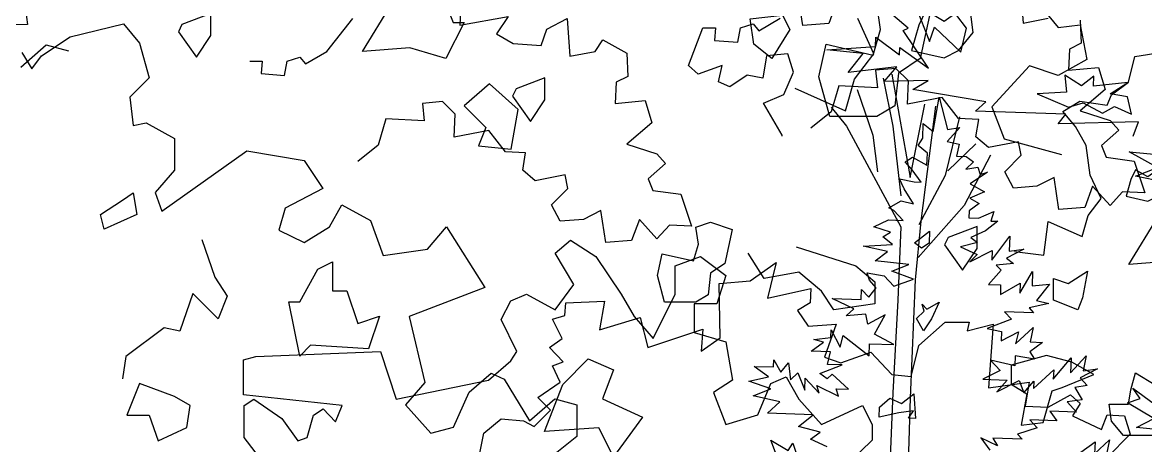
# Model space of a CAD drawing. Header units: inches. Extents: x -11 to 128, y 7 to 56.
# Drawn here: x 62.269 to 62.82, y 22.396 to 22.604 of the extents above; entities that cross this region are included whole.
import ezdxf

# ---------------------------------------------------------------- set-up
doc = ezdxf.new("R2010")
doc.units = ezdxf.units.IN
doc.header["$MEASUREMENT"] = 0
doc.layers.add('CAY', color=94, linetype='Continuous')
doc.layers.add('CAY-3', color=61, linetype='Continuous')
picture_1 = doc.add_image_def('image1.jpg', size_in_pixel=(1680, 1093))

# ---------------------------------------------------------------- blocks, each defined once
blk = doc.blocks.new('A$C76451831')
at = {"layer": 'CAY'}
for p, q in [((977.5, 1649), (959.8, 1687.4)), ((956.3, 1621.3), (977.5, 1649)), ((946.3, 1586.5), (956.3, 1621.3)), ((890.9, 1611.3), (946.3, 1586.5)), ((4283.5, 1308.6), (4300.6, 1287.9)), ((4300.6, 1287.9), (4324.7, 1290.9)), ((4324.7, 1290.9), (4331.8, 1253.1)), ((4331.8, 1253.1), (4300.6, 1235.4)), ((4377.3, 1228.2), (4384.3, 1256.1)), ((4384.3, 1256.1), (4414.2, 1260.8)), ((4269.3, 1246.1), (4228, 1201.2)), ((4300.6, 1235.4), (4269.3, 1246.1)), ((4358.8, 1214.4), (4377.3, 1228.2)), ((4305.7, 1196), (4324.2, 1207.4)), ((4324.2, 1207.4), (4354.1, 1203)), ((4354.1, 1203), (4358.8, 1214.4)), ((4228, 1201.2), (4241.6, 1166.4)), ((4319.5, 1179.8), (4305.7, 1196)), ((4331.3, 1159), (4319.5, 1179.8)), ((4241.6, 1166.4), (4304.1, 1149.3)), ((4335.6, 1126.7), (4331.3, 1159)), ((4347.4, 1101.2), (4335.6, 1126.7)), ((4333.2, 1082.7), (4347.4, 1101.2)), ((4326.6, 1059.5), (4333.2, 1082.7)), ((4284.9, 1039.1), (4289.6, 1076)), ((4289.6, 1076), (4326.6, 1059.5)), ((4252.7, 1043.4), (4284.9, 1039.1)), ((5150.9, 117.8), (5122.3, 142.4)), ((5159.4, 141.1), (5174.4, 103.4)), ((5214.8, 117.9), (5204.4, 131.8)), ((5145.4, 115.3), (5150.9, 117.8)), ((5173.4, 74.4), (5145.4, 115.3)), ((5174.4, 103.4), (5180, 119.1)), ((5180, 119.1), (5208.5, 91.8)), ((5208.5, 91.8), (5214.8, 117.9)), ((5115.3, 97.8), (5115.7, 108.2)), ((5115.7, 108.2), (5141.7, 88.7)), ((5062.2, 94.2), (5115.3, 97.8)), ((5101.9, 90.1), (5062.2, 94.2)), ((5085.3, 69.4), (5101.9, 90.1)), ((5141.7, 88.7), (5142, 96.8)), ((5142, 96.8), (5173.4, 74.4)), ((5138.6, 75.7), (5085.3, 69.4)), ((5124.9, 59.8), (5138.6, 75.7)), ((5172.9, 60.9), (5124.9, 59.8)), ((5156.3, 51), (5172.9, 60.9)), ((5236, 37.4), (5156.3, 51)), ((5224.8, 27.3), (5236, 37.4)), ((5323.5, 23.9), (5224.8, 27.3)), ((5314.9, 13.3), (5323.5, 23.9)), ((5402.9, 15.7), (5314.9, 13.3)), ((5396.9, 0), (5402.9, 15.7))]:
    blk.add_line(p, q, dxfattribs=at)
for points in [[(1085.8, 1672.3), (1081.8, 1704), (1054.1, 1684.2), (1034.3, 1696), (1026.4, 1680.2), (1018.5, 1652.5), (1054.1, 1644.6), (1069.9, 1652.5)], [(1287.7, 1470.3), (1307.5, 1502), (1343.1, 1498), (1347, 1470.3), (1355, 1450.5), (1366.8, 1450.5), (1347, 1410.9), (1307.5, 1422.8), (1256, 1418.8)], [(1058.5, 1448.2), (1054.5, 1440.3), (1074.3, 1412.6), (1090.2, 1436.3), (1090.2, 1460.1)], [(3571.8, 1313.3), (3591.6, 1345), (3627.2, 1341), (3631.2, 1313.3), (3639.1, 1293.5), (3651, 1293.5), (3631.2, 1253.9), (3591.6, 1265.8), (3540.1, 1261.8)], [(4038.9, 1234.1), (4046.9, 1269.7), (4098.3, 1257.8), (4106.2, 1285.6), (4102.3, 1313.3), (4126, 1321.2), (4161.7, 1309.3), (4149.8, 1253.9), (4126, 1238), (4122.1, 1202.4), (4102.3, 1190.5), (4050.8, 1190.5)], [(3342.6, 1291.2), (3338.7, 1283.3), (3358.5, 1255.6), (3374.3, 1279.3), (3374.3, 1303.1)], [(3967.7, 1269.7), (3963.7, 1297.4), (3999.3, 1301.4), (4007.3, 1285.6), (3987.5, 1253.9)], [(3702.4, 1154.9), (3710.3, 1198.4), (3678.7, 1226.2), (3651, 1202.4), (3674.7, 1178.6), (3666.8, 1158.8)], [(4419.5, 1116.7), (4416.9, 1137.8), (4398.4, 1124.6), (4385.2, 1132.5), (4380, 1122), (4374.7, 1103.5), (4398.4, 1098.2), (4409, 1103.5)], [(3862.3, 1017), (3867.6, 1040.8), (3901.9, 1032.9), (3907.2, 1051.4), (3904.5, 1069.8), (3920.4, 1075.1), (3944.1, 1067.2), (3936.2, 1030.2), (3920.4, 1019.7), (3917.7, 995.9), (3904.5, 988), (3870.2, 988)], [(4143.6, 1052.7), (4159.9, 1065.3), (4159.5, 1052.2), (4151.1, 1047)], [(4295.5, 989.9), (4295.5, 1013.7), (4311.3, 1008.4), (4332.5, 1021.6), (4327.2, 992.6), (4321.9, 979.4)], [(4145.7, 970.1), (4154.1, 978), (4151.7, 985.8), (4156.9, 980.2), (4170.4, 987.9), (4162, 969.6), (4153.4, 956.7)], [(4403.7, 887), (4419.5, 887), (4430.1, 868.5), (4424.8, 855.3), (4403.7, 842.1), (4372, 842.1), (4358.8, 857.9), (4356.2, 876.4), (4377.3, 876.4), (4380, 892.2), (4385.2, 910.7), (4406.4, 897.5)], [(4144.6, 860.9), (4136.9, 861.2), (4142.2, 869.2), (4126.3, 867), (4104.8, 862.3), (4105.2, 873.2), (4116.4, 883.2), (4129.3, 877.3), (4142.8, 887.7)], [(1037.6, 376.9), (1009.9, 384), (971.5, 373.4), (971.5, 352.7), (988.6, 342.1), (982.2, 307.9), (1006.3, 310.8), (1016.4, 345.6), (1027, 349.2), (1061.8, 363.3)], [(5395.1, 24.1), (5390.7, 42.8), (5371.8, 46.2), (5391.3, 58.7), (5353.5, 54.6), (5353.9, 65.4), (5340.4, 55), (5322.2, 66.5), (5324.3, 47.9), (5292.1, 46.3), (5326.4, 31.5), (5342.5, 36.4), (5363.4, 25.2), (5376.8, 32.4)]]:
    blk.add_lwpolyline(points, close=True, dxfattribs=at)
for points in [[(544.7, 1203.8), (551.1, 1234.4), (570.1, 1250.2), (594.3, 1248.1), (605.9, 1241.8), (623.8, 1259.7), (610.1, 1273.4), (634.4, 1290.3), (625.9, 1308.2), (637.6, 1312.5), (622.8, 1328.3), (636.5, 1337.8), (625.9, 1358.9), (639.7, 1363.1), (640.7, 1376.8), (682.9, 1378.9), (677.6, 1347.3), (721.9, 1361), (730.4, 1328.3), (790.5, 1348.3), (788.4, 1324.1), (809.5, 1338.8), (808.4, 1397.9), (842.2, 1401.1), (870.6, 1421.1), (861.1, 1382.1), (908.6, 1392.6), (907.6, 1376.8), (893.8, 1368.4), (905.4, 1351.5), (936, 1353.6), (923.4, 1317.7), (941.3, 1311.4), (974, 1323), (997.2, 1298.7), (1018.3, 1296.6), (1026.7, 1330.4), (1055.2, 1355.7), (1081.6, 1355.7), (1079.5, 1346.2), (1107.9, 1353.6), (1102.7, 1284), (1147, 1290.3), (1142.7, 1263.9), (1168.1, 1262.9), (1192.3, 1276.6), (1202.9, 1267.1), (1194.4, 1253.4), (1226.1, 1238.6), (1232.4, 1254.5), (1251.4, 1253.4), (1257.7, 1233.4), (1232.4, 1208)], [(1148.2, 301.4), (1108.5, 305.5), (1127.4, 315.3), (1098.5, 332.2), (1112.3, 337.1), (1104.5, 348.3), (1127.9, 331.1)], [(1139.1, 573.3), (1107.2, 579.8), (1131.5, 589.4), (1100.4, 606.4), (1142.9, 602.6)], [(3991.5, 823.6), (3986.5, 837), (4005.2, 825.9), (4010.4, 833.9), (4017.9, 812.3)], [(4047.9, 829.8), (4029.6, 838.2), (4040.3, 846), (4016.5, 852.2), (4032.8, 864.8), (3982.6, 866.6), (3996.2, 879.2), (3966.9, 885.7), (3986.2, 893.2), (3962.5, 901.7), (3984, 906.4), (3968.1, 917.8), (3989.3, 917.1), (3989.6, 924.8), (3997.3, 911.4), (4005.8, 921.5), (4007.9, 902.9), (4015.9, 910.7), (4023.4, 891.9), (4023.8, 905), (4039.1, 888.6), (4036.7, 896.9), (4060.3, 885.2), (4057.8, 893.4), (4071.4, 892.9), (4053.4, 909.4), (4047.8, 904.2), (4039.8, 909.9), (4064.2, 919.5), (4048.4, 920), (4051.5, 933.5), (4030.3, 934.3), (4043.8, 944.2), (4033.4, 947.3), (4052.1, 949.4), (4052.4, 957.5), (4062.1, 938.6), (4065.3, 951.6), (4094, 929.3), (4094.4, 942.4), (4120.7, 941.5), (4099.8, 953.1), (4111.4, 974), (4092.5, 963.8), (4090.1, 974.8), (4068.8, 972.8), (4077.2, 980.7), (4053.6, 991.9), (4085.3, 990.8), (4085.6, 1001.7), (4093.5, 993.3), (4101.6, 1003.4), (4094.2, 1011.8), (4091.7, 1020.1), (4110.2, 1016.7), (4120.7, 1005.5), (4142.2, 1012.9), (4118.5, 1021.8), (4137.3, 1028.9), (4100.3, 1032.9), (4113.8, 1043.3), (4087.3, 1049.2), (4119.5, 1050.8), (4109, 1059.4), (4117.3, 1064.5), (4098.9, 1070.1), (4115, 1077.7), (4130.9, 1077.2), (4120.8, 1088), (4115.5, 1090.9), (4128.9, 1098.6), (4142.4, 1095.4), (4132.1, 1111.6), (4127, 1122.6), (4143.2, 1119.4), (4150.9, 1119.1), (4141, 1132.6), (4133.1, 1141), (4141.4, 1146.2), (4157, 1137.5), (4157.5, 1150.6), (4147.3, 1159.1), (4152.6, 1167.1), (4153.1, 1182.9), (4163.7, 1174.4), (4170.5, 1211.8), (4179.7, 1176.6), (4192.9, 1178.8), (4179.2, 1163.4), (4192.2, 1160.3), (4189.5, 1147.2), (4199.9, 1146.8), (4207.9, 1141.1), (4199.4, 1133.3), (4212.7, 1135.5), (4215.1, 1127.3), (4223.3, 1129.7), (4204.3, 1117.2), (4219.9, 1108.5), (4203.8, 1101.4), (4214, 1095.6), (4203.3, 1087.8), (4203, 1080.1), (4213.4, 1079.7), (4230, 1086.9), (4226.9, 1076.5), (4234.6, 1076.3), (4221.1, 1065.9), (4205, 1058.7), (4212.5, 1053), (4193.8, 1048.2), (4212, 1039.9), (4204.1, 1032), (4228.5, 1044.3), (4228.1, 1033.9), (4247.6, 1060), (4247.1, 1043.7), (4263, 1045.8), (4244.1, 1036.1), (4251.6, 1030.3), (4232.9, 1028.3), (4238.2, 1022.7), (4224.5, 1007.3), (4237.6, 1006.8), (4237.3, 996.4), (4259, 1008.8), (4258.6, 997.9), (4272.6, 1021.5), (4272, 1005.6), (4291.1, 1007.7), (4276.9, 989.6), (4290.4, 986.4), (4268.9, 981.7), (4273.7, 976.1), (4242, 977.2), (4249.5, 969.2), (4222.8, 959.3), (4238.6, 956), (4238.2, 945.6), (4257.1, 955.4), (4254, 942.3), (4273.2, 960.2), (4269.9, 944.5), (4283.5, 944), (4269.5, 933.6), (4274.7, 925.7), (4253.5, 929.2), (4253.1, 918.3), (4226.6, 924.7), (4237.1, 913.4), (4218.2, 903.7), (4244.9, 902.7), (4233.5, 890), (4258, 902.3), (4263, 889), (4273.8, 901.7), (4273.5, 893.6), (4295.6, 914.1), (4295.2, 903.7), (4314.6, 927.1), (4314, 910.8), (4331, 929.2), (4327.7, 913), (4343.6, 915.2), (4324.7, 905.4), (4332.1, 897), (4318.9, 894.7), (4326.6, 881.3), (4310.2, 879.2), (4320.7, 867.9), (4291.3, 868.9), (4299.1, 858.2), (4269.6, 859.3), (4277.5, 850.8), (4256, 843.9), (4261.2, 838.3), (4229.1, 839.4), (4234.2, 831), (4215.9, 839.8), (4225.9, 826.3)], [(4316.2, 817.7), (4340.9, 835.5), (4340.4, 822.3), (4356.8, 837.6), (4353.5, 821.9)], [(4186, 137.8), (4188.1, 121.8), (4140.1, 120.8)], [(634.4, 741.9), (648.1, 741.9), (647, 728.2), (672.4, 726.1), (675.5, 741.9), (689.2, 746.1), (695.6, 738.7), (718.8, 752.4)], [(981.4, 788.3), (984.5, 747.1), (1012, 752.4)], [(1046.8, 750.3), (1047.8, 725), (1035.2, 718.7), (1034.1, 695.5), (1066.8, 698.6), (1074.2, 674.4), (1046.8, 651.2), (1079.5, 640.6), (1089, 630.1), (1070, 613.2), (1075.2, 600.5), (1105.8, 596.3), (1117.4, 561.5), (1093.2, 562.6), (1079.5, 547.8), (1060.5, 568.9), (1052, 545.7), (1023.6, 543.6), (1018.3, 578.4), (999.3, 568.9), (974, 566.8), (964.5, 584.7), (982.4, 602.7), (979.3, 617.4), (946.6, 611.1), (932.9, 622.7), (936, 641.7), (913.9, 642.7), (895.9, 665.9), (858, 658.6), (859, 683.9), (845.3, 697.6), (823.2, 695.5), (825.3, 676.5), (783.1, 678.6), (774.7, 650.1), (752.5, 632.2)], [(720.9, 623.7), (720.9, 624.8), (700.8, 659.6), (723, 669.1), (733.5, 693.4), (727.2, 713.4), (704, 711.3), (699.8, 687), (682.9, 690.2), (663.9, 677.5), (651.3, 682.8), (655.5, 700.7), (629.1, 691.2), (618.6, 700.7), (634.4, 741.9)], [(841.1, 691.2), (861.1, 578.4), (877, 658.6)], [(831.6, 687), (842.2, 634.3), (850.6, 558.4)], [(803.1, 674.4), (820, 624.8), (825.3, 584.7)], [(774.7, 655.4), (791.5, 634.3), (850.6, 524.6), (847.4, 444.5), (842.2, 343.2), (836.9, 219.8), (831.6, 177.6), (821.1, 141.8)], [(888.6, 656.4), (872.7, 530.9), (866.4, 466.6), (861.1, 337.9), (856.9, 208.2), (854.8, 166), (859, 143.9)], [(914.9, 644.8), (899.1, 580.5), (870.6, 526.7)], [(932.9, 615.3), (902.3, 585.8)], [(948.7, 602.7), (920.2, 547.8), (869.6, 490.9)]]:
    blk.add_lwpolyline(points, dxfattribs=at)
at = {"layer": 'CAY-3'}
for p, q in [((3220.2, 1277.6), (3278.5, 1291.8)), ((3278.5, 1291.8), (3296.2, 1270.6)), ((3188.9, 1257), (3220.2, 1277.6)), ((3166.6, 1244.7), (3194.3, 1268.9)), ((3194.3, 1268.9), (3218.5, 1262.4)), ((3296.2, 1270.6), (3306.9, 1232.8)), ((3167.7, 1260.5), (3178.3, 1242.8)), ((3178.3, 1242.8), (3188.9, 1257)), ((3306.9, 1232.8), (3285.6, 1211.6)), ((3285.6, 1211.6), (3289.2, 1180.9)), ((3289.2, 1180.9), (3303.3, 1183.9)), ((3303.3, 1183.9), (3334.6, 1166.8)), ((3334.6, 1166.8), (3334.6, 1131.9)), ((3320.4, 1087.1), (3413.6, 1153.2)), ((3413.6, 1153.2), (3476.1, 1142.6)), ((3476.1, 1142.6), (3496.7, 1111.9)), ((3334.6, 1131.9), (3313.3, 1107.8)), ((3313.3, 1107.8), (3320.4, 1087.1)), ((3496.7, 1111.9), (3455.4, 1090.7)), ((3503.8, 1070), (3517.3, 1094.2)), ((3517.3, 1094.2), (3548.6, 1077.1)), ((3455.4, 1090.7), (3448.4, 1066.5)), ((3476.1, 1052.9), (3503.8, 1070)), ((3548.6, 1077.1), (3562.7, 1038.8)), ((3611.1, 1045.8), (3631.7, 1070)), ((3631.7, 1070), (3673.6, 1003.9)), ((3448.4, 1066.5), (3476.1, 1052.9)), ((3562.7, 1038.8), (3611.1, 1045.8)), ((3673.6, 1003.9), (3591, 972.1)), ((3591, 972.1), (3608.1, 900.1)), ((3656.5, 889.5), (3680.7, 910.2)), ((3680.7, 910.2), (3694.8, 903.7)), ((3608.1, 900.1), (3586.9, 875.9)), ((3694.8, 903.7), (3722.5, 858.3)), ((3639.4, 851.2), (3656.5, 889.5)), ((3586.9, 875.9), (3614.6, 844.7)), ((3722.5, 858.3), (3750.2, 882.4)), ((3750.2, 882.4), (3774.4, 875.9)), ((3774.4, 875.9), (3774.4, 841.1)), ((3614.6, 844.7), (3639.4, 851.2)), ((3774.4, 841.1), (3739.6, 813.4)), ((86.7, 510.8), (100.8, 469.5)), ((472.7, 495.7), (489.8, 509.9)), ((489.8, 509.9), (517.5, 492.2)), ((493.3, 461.5), (472.7, 495.7)), ((517.5, 492.2), (545.2, 450.9)), ((604.1, 482.1), (631.9, 492.2)), ((631.9, 492.2), (659.6, 471.5)), ((701.4, 468), (683.7, 495.7)), ((736.2, 502.8), (801.7, 482.1)), ((604.1, 450.9), (604.1, 482.1)), ((801.7, 482.1), (822.3, 464.4)), ((100.8, 469.5), (114.4, 448.9)), ((659.6, 471.5), (649.5, 440.3)), ((739.2, 475.1), (701.4, 468)), ((763.9, 454.4), (739.2, 475.1)), ((472.7, 433.8), (493.3, 461.5)), ((777.5, 433.8), (763.9, 454.4)), ((822.3, 464.4), (822.3, 440.3)), ((76.8, 451.7), (62.5, 410.5)), ((86.7, 441.8), (76.8, 451.7)), ((114.4, 448.9), (104.4, 424.1)), ((413.7, 423.2), (424.3, 443.8)), ((424.3, 443.8), (441.4, 450.9)), ((441.4, 450.9), (472.7, 433.8)), ((545.2, 450.9), (559.3, 426.7)), ((580, 402.5), (604.1, 450.9)), ((104.4, 424.1), (86.7, 441.8)), ((624.8, 440.3), (624.8, 409)), ((649.5, 440.3), (624.8, 440.3)), ((822.3, 440.3), (777.5, 433.8)), ((430.8, 388.4), (413.7, 423.2)), ((559.3, 426.7), (580, 402.5)), ((45.4, 414.1), (3.5, 382.8)), ((62.5, 410.5), (45.4, 414.1)), ((624.8, 409), (659.6, 399)), ((659.6, 399), (666.6, 357.1)), ((3.5, 382.8), (0, 358.6)), ((132.1, 379.3), (145.6, 382.8)), ((145.6, 382.8), (281.8, 388.3)), ((281.8, 388.3), (298.9, 336.4)), ((424.3, 378.3), (430.8, 388.4)), ((132.1, 340.9), (132.1, 379.3)), ((400.1, 357.1), (424.3, 378.3)), ((298.9, 336.4), (400.1, 357.1)), ((666.6, 357.1), (646, 343.5)), ((708.5, 353.5), (725.6, 360.6)), ((725.6, 360.6), (739.2, 336.4)), ((694.4, 319.3), (708.5, 353.5)), ((240, 329.4), (132.1, 340.9)), ((132.7, 329.4), (143.3, 336.4)), ((143.3, 336.4), (173.9, 315.2)), ((646, 343.5), (659.6, 308.7)), ((739.2, 336.4), (763.9, 308.7)), ((132.7, 294.5), (132.7, 329.4)), ((208.7, 318.7), (219.3, 325.8)), ((219.3, 325.8), (232.9, 311.7)), ((232.9, 311.7), (240, 329.4)), ((659.6, 308.7), (694.4, 319.3)), ((763.9, 308.7), (808.7, 329.4)), ((808.7, 329.4), (819.4, 308.7)), ((173.9, 315.2), (191.6, 291)), ((201.6, 294.5), (208.7, 318.7)), ((819.4, 308.7), (819.4, 291.6)), ((156.8, 263.3), (132.7, 294.5)), ((191.6, 291), (201.6, 294.5)), ((819.4, 291.6), (794.6, 267.4))]:
    blk.add_line(p, q, dxfattribs=at)
for points in [[(3277.4, 1099.3), (3289.2, 1107.2), (3293.2, 1083.5), (3257.6, 1067.6), (3253.6, 1083.5)], [(3491.1, 1024.1), (3507, 1032), (3507, 1000.3), (3522.8, 1000.3), (3534.7, 964.7), (3558.4, 972.6), (3546.6, 936.9), (3483.2, 940.9), (3471.3, 929), (3459.5, 988.4), (3471.3, 988.4)], [(430.1, 675.3), (426.1, 667.3), (445.9, 639.6), (461.7, 663.4), (461.7, 687.1)], [(481.1, 352.5), (508.8, 380.2), (536.5, 368.3), (524.6, 336.6), (568.2, 316.8), (536.5, 273.3), (520.7, 305), (461.3, 301)], [(56.6, 339.4), (18.3, 353.5), (4.7, 318.7), (28.9, 318.7), (38.9, 291), (70.2, 305.2), (73.7, 329.4)]]:
    blk.add_lwpolyline(points, close=True, dxfattribs=at)
for points in [[(138.9, 705.6), (152.6, 705.6), (151.5, 691.9), (176.9, 689.8), (180, 705.6), (193.7, 709.9), (200.1, 702.5), (223.3, 716.2), (251.7, 752)], [(370.9, 792.1), (368.8, 744.7), (421.5, 754.2), (408.9, 735.2), (426.8, 724.6), (457.4, 722.5), (463.7, 740.4), (485.9, 752), (489, 710.9), (516.5, 716.2), (524.9, 728.8), (551.3, 714.1), (552.3, 688.8), (539.7, 682.4), (538.6, 659.2), (571.3, 662.4), (578.7, 638.1), (551.3, 614.9), (584, 604.4), (593.5, 593.8), (574.5, 577), (579.7, 564.3), (610.3, 560.1), (621.9, 525.3), (597.7, 526.3), (584, 511.6), (565, 532.7), (556.5, 509.5), (528.1, 507.4), (522.8, 542.2), (503.8, 532.7), (478.5, 530.6), (469, 548.5), (486.9, 566.4), (483.8, 581.2), (451.1, 574.9), (437.4, 586.5), (440.5, 605.4), (418.4, 606.5), (400.5, 629.7), (362.5, 622.3), (363.5, 647.6), (349.8, 661.3), (327.7, 659.2), (329.8, 640.3), (287.6, 642.4), (279.2, 613.9), (257, 596)], [(5072.8, 146.2), (5064.4, 123), (5035.9, 120.9), (5030.6, 155.7)]]:
    blk.add_lwpolyline(points, dxfattribs=at)

msp = doc.modelspace()

# ---------------------------------------------------------------- block references
at = {"layer": 'CAY', "xscale": 0.0004489089019145984, "yscale": 0.0004489089019145984, "zscale": 0.0004489089019145984}
for p in [(60.39163, 22.54812), (62.31846, 22.26819), (60.84706, 22.02325), (62.24839, 21.84829)]:
    msp.add_blockref('A$C76451831', p, dxfattribs=at)

# ---------------------------------------------------------------- pictures from other files: only their frames are drawn
image = msp.add_image(picture_1, insert=(12.49661, 7.37723), size_in_units=(74.4025, 48.40591))
image.dxf.flags = 6

doc.saveas('drawing.dxf')
